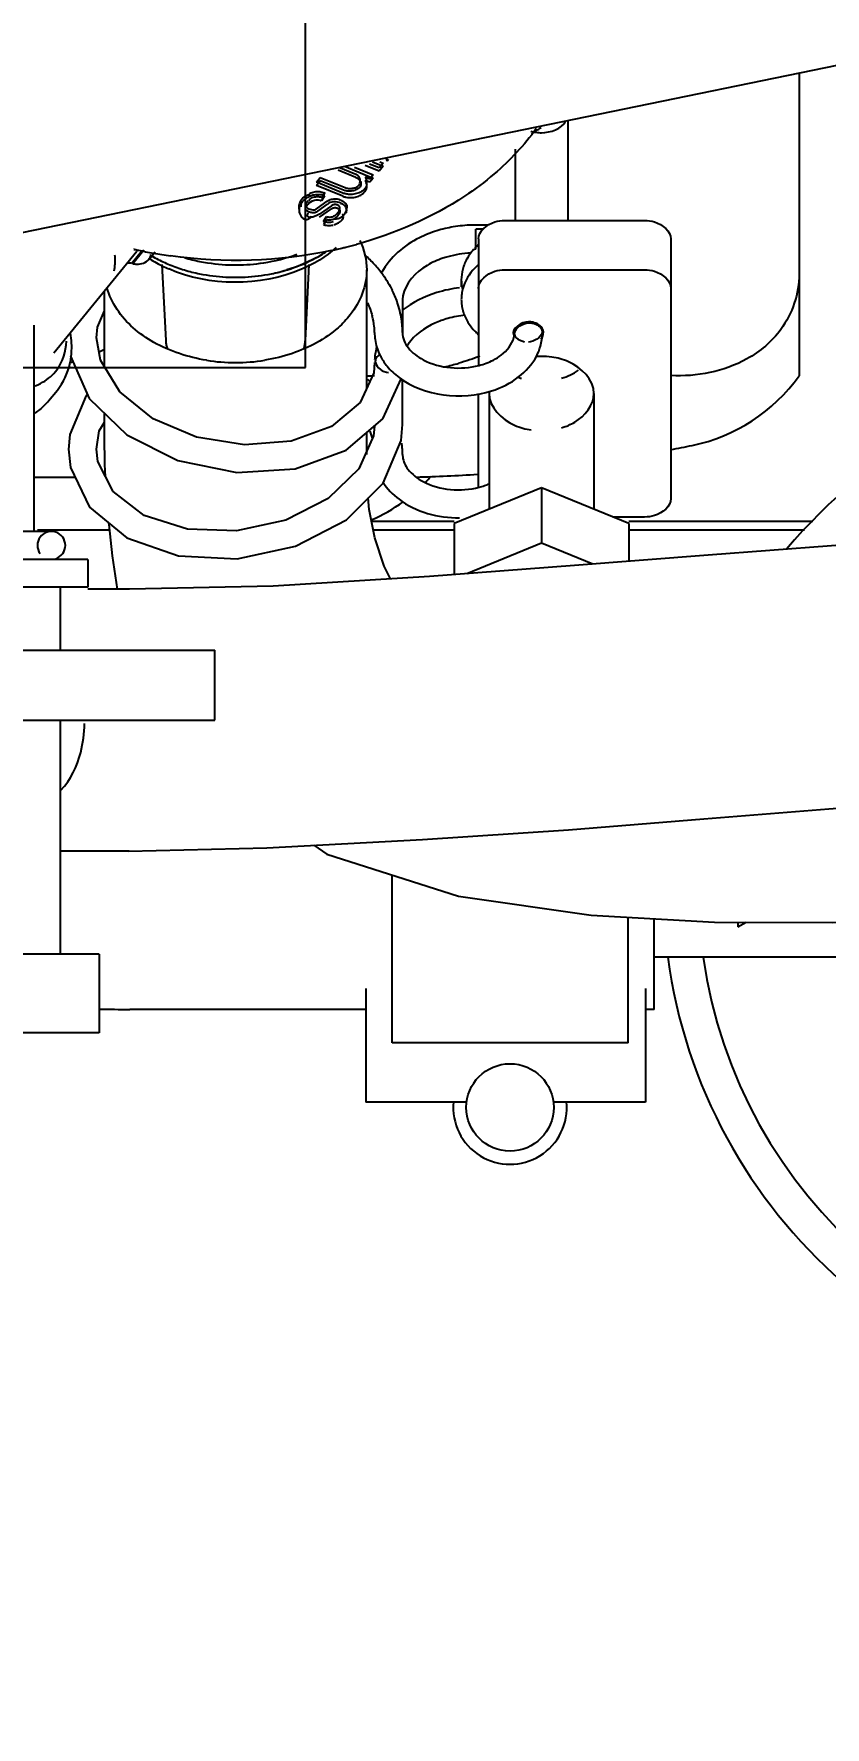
# Model space of a CAD drawing. Header units: millimetres. Extents: x 17886 to 18265, y -8727 to -7321.
# Drawn here: x 18007.605 to 18008.058, y -7651.038 to -7650.069 of the extents above; entities that cross this region are included whole.
import ezdxf

# ---------------------------------------------------------------- set-up
doc = ezdxf.new("R2010")
doc.units = ezdxf.units.MM
doc.linetypes.add('CENTER', pattern=[2, 1.25, -0.25, 0.25, -0.25])
for name, color, linetype in [('2588541_VG01DXF_CONTINUOUS_LINE', 7, 'Continuous'), ('2620490_VG01DXF_CONTINUOUS_LINE', 7, 'Continuous'), ('2685282_CP02DXF_CONTINUOUS_LINE', 7, 'Continuous'), ('2761804_DXF_CONTINUOUS_LINE', 7, 'Continuous'), ('3570567_DXF_CONTINUOUS_LINE', 7, 'Continuous'), ('3570570_DXF_CONTINUOUS_LINE', 7, 'Continuous'), ('3884027_DKREDXF_CONTINUOUS_LINE', 7, 'Continuous'), ('DEFAULT_1', 7, 'CENTER')]:
    doc.layers.add(name, color=color, linetype=linetype)
doc.styles.add('KOTE ZA MONNTAZU', font='simplex.shx', dxfattribs={"width": 0.7, "oblique": 8, "height": 1.4})
doc.dimstyles.new('KOTE ZA MONTAZU u cm', dxfattribs={"dimscale": 0, "dimtxt": 1.4, "dimasz": 1.25, "dimexe": 0.2, "dimexo": 0.1, "dimgap": 0.3, "dimtad": 1, "dimlfac": 10, "dimzin": 12, "dimdsep": 46, "dimtxsty": 'KOTE ZA MONNTAZU', "dimcen": 1.25, "dimclrt": 1, "dimadec": 0, "dimazin": 0, "dimtfac": 1, "dimtmove": 0, "dimatfit": 3, "dimfxl": 1, "dimtolj": 2, "dimtzin": 0, "dimarcsym": 0})

# ---------------------------------------------------------------- blocks, each defined once
blk = doc.blocks.new('*D216')
at = {"color": 0, "lineweight": -2, "transparency": 16777216}
for p, q in [((17999.31168, -7651.15268), (17999.31168, -7652.23356)), ((18013.31168, -7651.15268), (18013.31168, -7652.23356)), ((17999.91168, -7652.03356), (18012.71168, -7652.03356))]:
    blk.add_line(p, q, dxfattribs=at)
at = {"color": 0, "transparency": 16777216}
for points in [[(17999.91168, -7651.93356), (17999.91168, -7652.13356), (17999.31168, -7652.03356)], [(18012.71168, -7651.93356), (18012.71168, -7652.13356), (18013.31168, -7652.03356)]]:
    blk.add_solid(points, dxfattribs=at)
at = {"layer": 'Defpoints', "color": 0, "transparency": 16777216}
for p in [(17999.31168, -7651.05268), (18013.31168, -7651.05268), (18013.31168, -7652.03356)]:
    blk.add_point(p, dxfattribs=at)
at = {"color": 1, "transparency": 16777216, "insert": (18006.31168, -7651.55356), "char_height": 1.4, "width": 6.9231878, "attachment_point": 5, "style": 'KOTE ZA MONNTAZU'}
blk.add_mtext('\\A2;{\\H0.4x;140cm}', dxfattribs=at)

msp = doc.modelspace()

# ---------------------------------------------------------------- linework, layer by layer
at = {"layer": '2588541_VG01DXF_CONTINUOUS_LINE', "color": 7, "linetype": 'Continuous'}
for p, q in [((18007.96017, -7650.62698), (18007.96017, -7650.5751)), ((18007.79517, -7650.62698), (18007.66017, -7650.62698)), ((18007.96017, -7650.62698), (18007.95517, -7650.62698))]:
    msp.add_line(p, q, dxfattribs=at)
msp.add_arc((18007.66016, -7648.96235), 1.66462, 269.39649, 270.00015, dxfattribs=at)
at = {"layer": '2620490_VG01DXF_CONTINUOUS_LINE', "color": 7, "linetype": 'Continuous'}
for p, q in [((18007.81017, -7650.64619), (18007.81017, -7650.55004)), ((18007.94517, -7650.64619), (18007.94517, -7650.57426)), ((18007.79517, -7650.61498), (18007.79517, -7650.67998)), ((18007.95517, -7650.61498), (18007.95517, -7650.67998)), ((18007.94517, -7650.64619), (18007.81017, -7650.64619)), ((18007.85286, -7650.67998), (18007.79517, -7650.67998)), ((18007.95517, -7650.67998), (18007.90248, -7650.67998))]:
    msp.add_line(p, q, dxfattribs=at)
msp.add_circle((18007.87767, -7650.68308), 0.025, dxfattribs=at)
msp.add_arc((18007.87767, -7650.68308), 0.0325, 174.48144, 5.51856, dxfattribs=at)
at = {"layer": '2685282_CP02DXF_CONTINUOUS_LINE', "color": 7, "linetype": 'Continuous'}
for start, end in [(316.04405, 319.11847), (293.33571, 306.01644)]:
    msp.add_arc((18007.76068, -7650.25968), 0.095, start, end, dxfattribs=at)
at = {"layer": '2761804_DXF_CONTINUOUS_LINE', "color": 7, "linetype": 'Continuous'}
for p, q in [((18008.00806, -7650.57707), (18008.00806, -7650.57976)), ((18008.00806, -7650.57976), (18008.01266, -7650.57709)), ((18007.96017, -7650.59698), (18008.08173, -7650.59698))]:
    msp.add_line(p, q, dxfattribs=at)
for radius, start, end in [(0.3, 97.55518, 139.87594), (0.3, 187.67027, 352.32973), (0.28, 188.22417, 352.04931)]:
    msp.add_arc((18008.26517, -7650.55698), radius, start, end, dxfattribs=at)
at = {"layer": '3570567_DXF_CONTINUOUS_LINE', "color": 7, "linetype": 'Continuous'}
for p, q in [((18007.79841, -7650.34768), (18007.84568, -7650.34768)), ((18007.94568, -7650.34768), (18008.05089, -7650.34768))]:
    msp.add_line(p, q, dxfattribs=at)
at = {"layer": '3570570_DXF_CONTINUOUS_LINE', "color": 7, "linetype": 'Continuous'}
for p, q in [((18007.64851, -7650.35268), (18007.60733, -7650.35268)), ((18007.84568, -7650.35268), (18007.79943, -7650.35268)), ((18008.04617, -7650.35268), (18007.94568, -7650.35268))]:
    msp.add_line(p, q, dxfattribs=at)
at = {"layer": '3884027_DKREDXF_CONTINUOUS_LINE', "color": 6, "linetype": 'Continuous'}
for p, q in [((18007.49098, -7650.20463), (18008.31836, -7650.03447)), ((18008.04304, -7650.0911), (18008.04304, -7650.26446)), ((18007.91068, -7650.11831), (18007.91068, -7650.17555)), ((18007.88068, -7650.13475), (18007.88068, -7650.17555)), ((18007.86497, -7650.17816), (18007.85818, -7650.17816)), ((18007.87465, -7650.17555), (18007.95465, -7650.17555)), ((18007.85965, -7650.18616), (18007.85965, -7650.25807)), ((18007.96965, -7650.18616), (18007.96965, -7650.33465)), ((18007.61684, -7650.25123), (18007.6643, -7650.19311)), ((18007.66289, -7650.19196), (18007.66247, -7650.19208)), ((18007.66247, -7650.19208), (18007.66346, -7650.19221)), ((18007.67114, -7650.19784), (18007.67464, -7650.19356)), ((18007.85685, -7650.19223), (18007.85818, -7650.19182)), ((18007.6786, -7650.20082), (18007.68074, -7650.24418)), ((18007.76063, -7650.24418), (18007.76277, -7650.2007)), ((18007.79568, -7650.27157), (18007.79568, -7650.20384)), ((18007.84981, -7650.2095), (18007.84981, -7650.21352)), ((18007.87465, -7650.20384), (18007.95465, -7650.20384)), ((18007.64568, -7650.25921), (18007.64568, -7650.21591)), ((18007.6417, -7650.23665), (18007.64568, -7650.22723)), ((18007.81618, -7650.22152), (18007.81618, -7650.2397)), ((18007.60533, -7650.23547), (18007.60533, -7650.35347)), ((18007.64118, -7650.24275), (18007.6417, -7650.23665)), ((18007.64341, -7650.25548), (18007.64118, -7650.24271)), ((18007.62623, -7650.2532), (18007.63702, -7650.2774)), ((18007.65447, -7650.27361), (18007.64341, -7650.25548)), ((18007.80018, -7650.25684), (18007.79971, -7650.26265)), ((18007.79971, -7650.26265), (18007.79203, -7650.27967)), ((18007.80499, -7650.28906), (18007.81535, -7650.26612)), ((18007.81618, -7650.29223), (18007.81618, -7650.26642)), ((18007.61378, -7650.2787), (18007.61878, -7650.27258)), ((18007.6353, -7650.27564), (18007.62587, -7650.29802)), ((18007.63596, -7650.27503), (18007.6353, -7650.27564)), ((18007.63702, -7650.2774), (18007.65841, -7650.29821)), ((18007.67363, -7650.28899), (18007.65447, -7650.27361)), ((18007.85965, -7650.32777), (18007.85965, -7650.27455)), ((18007.86568, -7650.27455), (18007.86568, -7650.34072)), ((18007.92568, -7650.27455), (18007.92568, -7650.34072)), ((18007.64568, -7650.30694), (18007.64568, -7650.28583)), ((18007.79203, -7650.27967), (18007.7756, -7650.29338)), ((18007.64118, -7650.3064), (18007.64276, -7650.29597)), ((18007.64276, -7650.29597), (18007.64568, -7650.29097)), ((18007.6984, -7650.29953), (18007.67363, -7650.28899)), ((18007.78397, -7650.30703), (18007.80499, -7650.28906)), ((18007.79568, -7650.30694), (18007.79568, -7650.29702)), ((18007.80009, -7650.29325), (18007.7996, -7650.29877)), ((18007.81538, -7650.30139), (18007.81618, -7650.29225)), ((18007.62518, -7650.3064), (18007.62627, -7650.31685)), ((18007.62587, -7650.29802), (18007.62519, -7650.30653)), ((18007.64193, -7650.31357), (18007.64118, -7650.30633)), ((18007.72576, -7650.30397), (18007.6984, -7650.29953)), ((18007.7996, -7650.29877), (18007.79121, -7650.31776)), ((18007.80513, -7650.32578), (18007.81538, -7650.30139)), ((18007.6506, -7650.33071), (18007.64193, -7650.31357)), ((18007.64569, -7650.30717), (18007.64581, -7650.31513)), ((18007.64581, -7650.31513), (18007.64618, -7650.32197)), ((18007.79571, -7650.30944), (18007.79568, -7650.30697)), ((18007.62906, -7650.32268), (18007.60533, -7650.32268)), ((18007.79121, -7650.31776), (18007.77372, -7650.33465)), ((18007.66844, -7650.3443), (18007.6506, -7650.33071)), ((18007.77372, -7650.33465), (18007.74939, -7650.34698)), ((18007.89568, -7650.32848), (18007.84568, -7650.34889)), ((18007.89568, -7650.32848), (18007.89568, -7650.3603)), ((18007.94568, -7650.34889), (18007.89568, -7650.32848)), ((18007.69313, -7650.35215), (18007.66844, -7650.3443)), ((18007.95465, -7650.34526), (18007.9368, -7650.34526)), ((18007.61474, -7650.35347), (18007.54835, -7650.35347)), ((18007.84568, -7650.34889), (18007.84568, -7650.37827)), ((18007.94568, -7650.34889), (18007.94568, -7650.37064)), ((18007.65857, -7650.35718), (18007.688, -7650.36749)), ((18007.89568, -7650.3603), (18007.85303, -7650.37771)), ((18007.92494, -7650.37224), (18007.89568, -7650.3603)), ((18007.63621, -7650.36947), (18007.63621, -7650.38547)), ((18007.65011, -7650.36738), (18007.65302, -7650.38647)), ((18007.688, -7650.36749), (18007.72163, -7650.36912)), ((18007.80906, -7650.38029), (18007.80566, -7650.37333)), ((18007.91462, -7650.37304), (18007.83161, -7650.37933)), ((18007.99109, -7650.36712), (18007.91462, -7650.37304)), ((18007.63621, -7650.38547), (18007.54446, -7650.38547)), ((18007.62033, -7650.38547), (18007.62033, -7650.42147)), ((18007.65981, -7650.38647), (18007.63621, -7650.38647)), ((18007.49364, -7650.42147), (18007.70878, -7650.42147)), ((18007.70878, -7650.46147), (18007.70878, -7650.42147)), ((18007.49364, -7650.46147), (18007.70878, -7650.46147)), ((18007.62033, -7650.46147), (18007.62033, -7650.59547)), ((18007.65981, -7650.53647), (18007.62033, -7650.53647)), ((18007.64266, -7650.59547), (18007.53801, -7650.59547)), ((18007.64266, -7650.59547), (18007.64266, -7650.64047)), ((18007.64266, -7650.64047), (18007.53801, -7650.64047))]:
    msp.add_line(p, q, dxfattribs=at)
at = {"layer": '3884027_DKREDXF_CONTINUOUS_LINE', "color": 7, "linetype": 'Continuous'}
for p, q in [((18007.80322, -7650.14201), (18007.80502, -7650.14275)), ((18007.80661, -7650.13972), (18007.80731, -7650.14172)), ((18007.80817, -7650.14066), (18007.80731, -7650.14172)), ((18007.76689, -7650.1537), (18007.76917, -7650.15092)), ((18007.76917, -7650.15092), (18007.78335, -7650.15671)), ((18007.7895, -7650.15094), (18007.77929, -7650.14677)), ((18007.7895, -7650.14918), (18007.77982, -7650.14523)), ((18007.78303, -7650.14457), (18007.79944, -7650.15127)), ((18007.7888, -7650.14515), (18007.79944, -7650.1495)), ((18007.79743, -7650.15196), (18007.79473, -7650.15086)), ((18007.80277, -7650.14728), (18007.79479, -7650.14402)), ((18007.80277, -7650.14551), (18007.79734, -7650.1433)), ((18007.79944, -7650.1495), (18007.79743, -7650.15196)), ((18007.79944, -7650.15127), (18007.79743, -7650.15373)), ((18007.79904, -7650.14207), (18007.80502, -7650.14452)), ((18007.80502, -7650.14275), (18007.80277, -7650.14551)), ((18007.80502, -7650.14452), (18007.80277, -7650.14728)), ((18007.76689, -7650.15547), (18007.76917, -7650.15269)), ((18007.78206, -7650.15989), (18007.76689, -7650.1537)), ((18007.78206, -7650.16166), (18007.76689, -7650.15547)), ((18007.76917, -7650.15269), (18007.78335, -7650.15848)), ((18007.77171, -7650.15959), (18007.77005, -7650.16243)), ((18007.77005, -7650.1642), (18007.77171, -7650.16136)), ((18007.79743, -7650.15373), (18007.79473, -7650.15263)), ((18007.75735, -7650.16784), (18007.75716, -7650.16856)), ((18007.76681, -7650.1691), (18007.7718, -7650.16542)), ((18007.7718, -7650.16718), (18007.76681, -7650.17087)), ((18007.77547, -7650.1671), (18007.76865, -7650.17197)), ((18007.76865, -7650.17374), (18007.77547, -7650.16887)), ((18007.7718, -7650.16542), (18007.77313, -7650.16454)), ((18007.77313, -7650.16631), (18007.7718, -7650.16718)), ((18007.77091, -7650.17621), (18007.77266, -7650.17338)), ((18007.77266, -7650.17514), (18007.77091, -7650.17798)), ((18007.85818, -7650.19182), (18007.85818, -7650.1805)), ((18007.86205, -7650.1805), (18007.85818, -7650.1805)), ((18007.6611, -7650.20014), (18007.66686, -7650.19309)), ((18007.66825, -7650.19264), (18007.662, -7650.2003)), ((18007.68072, -7650.24319), (18007.68074, -7650.24418)), ((18007.76063, -7650.24418), (18007.76065, -7650.24319)), ((18007.63621, -7650.36947), (18007.54446, -7650.36947))]:
    msp.add_line(p, q, dxfattribs=at)
for points in [[(18007.75726, -7650.16971), (18007.75711, -7650.16898), (18007.75704, -7650.16825), (18007.75705, -7650.16752), (18007.75716, -7650.16679), (18007.75735, -7650.16607)], [(18007.75716, -7650.16856), (18007.75705, -7650.16929), (18007.75704, -7650.17002), (18007.75711, -7650.17075), (18007.75726, -7650.17147)], [(18007.76215, -7650.16438), (18007.76158, -7650.16512), (18007.76109, -7650.16589), (18007.76069, -7650.16669)], [(18007.76069, -7650.16846), (18007.76109, -7650.16766), (18007.76158, -7650.16689), (18007.76215, -7650.16614)], [(18007.77972, -7650.16713), (18007.77943, -7650.16693), (18007.77912, -7650.16676), (18007.77878, -7650.16664), (18007.77842, -7650.16654), (18007.77805, -7650.16648), (18007.77766, -7650.16646), (18007.77726, -7650.16647), (18007.77686, -7650.16652), (18007.77647, -7650.16662), (18007.77611, -7650.16675), (18007.77577, -7650.16691), (18007.77547, -7650.1671)], [(18007.77547, -7650.16887), (18007.77578, -7650.16867), (18007.77614, -7650.1685), (18007.77654, -7650.16837), (18007.77697, -7650.16827), (18007.77741, -7650.16823), (18007.77786, -7650.16823), (18007.77828, -7650.16828), (18007.77868, -7650.16837), (18007.77906, -7650.16851), (18007.7794, -7650.16868), (18007.77972, -7650.16889)], [(18007.77824, -7650.17209), (18007.7788, -7650.1716), (18007.77926, -7650.17109), (18007.77964, -7650.17055), (18007.77994, -7650.16999), (18007.78015, -7650.16941)], [(18007.7803, -7650.16819), (18007.78027, -7650.16796), (18007.7802, -7650.16773), (18007.78008, -7650.16751), (18007.77992, -7650.16731), (18007.77972, -7650.16713)], [(18007.77972, -7650.16889), (18007.77992, -7650.16907), (18007.78008, -7650.16928), (18007.7802, -7650.1695), (18007.78027, -7650.16973), (18007.7803, -7650.16996)], [(18007.78015, -7650.16941), (18007.78027, -7650.16881), (18007.7803, -7650.16819)], [(18007.7803, -7650.16996), (18007.78027, -7650.17058), (18007.78015, -7650.17118)], [(18007.77657, -7650.1764), (18007.77576, -7650.17655), (18007.77494, -7650.17665), (18007.77412, -7650.17668), (18007.77329, -7650.17666), (18007.77245, -7650.17656), (18007.77166, -7650.17642), (18007.77091, -7650.17621)], [(18007.77091, -7650.17798), (18007.77166, -7650.17818), (18007.77245, -7650.17833), (18007.77329, -7650.17842), (18007.77412, -7650.17845)], [(18007.77266, -7650.17338), (18007.77317, -7650.1735), (18007.77371, -7650.17357), (18007.77428, -7650.1736)], [(18007.77704, -7650.17475), (18007.77654, -7650.17497), (18007.77602, -7650.17514), (18007.77547, -7650.17527), (18007.77491, -7650.17534), (18007.77433, -7650.17537), (18007.77374, -7650.17534), (18007.77318, -7650.17527), (18007.77266, -7650.17514)], [(18007.77412, -7650.17845), (18007.77494, -7650.17841), (18007.77576, -7650.17832), (18007.77657, -7650.17816)], [(18007.77428, -7650.1736), (18007.77485, -7650.17358), (18007.77541, -7650.17351), (18007.77596, -7650.17339), (18007.77648, -7650.17322), (18007.77699, -7650.173), (18007.77747, -7650.17273), (18007.77789, -7650.17243), (18007.77824, -7650.17209)], [(18007.77824, -7650.17386), (18007.7779, -7650.17418), (18007.7775, -7650.17448), (18007.77704, -7650.17475)], [(18007.77926, -7650.17286), (18007.7788, -7650.17337), (18007.77824, -7650.17386)], [(18007.78015, -7650.17118), (18007.77994, -7650.17176), (18007.77964, -7650.17232), (18007.77926, -7650.17286)]]:
    msp.add_lwpolyline(points, dxfattribs=at)
at = {"layer": '3884027_DKREDXF_CONTINUOUS_LINE', "color": 6, "linetype": 'Continuous'}
for points in [[(18007.7756, -7650.29338), (18007.75253, -7650.30184), (18007.72576, -7650.30397)], [(18007.65841, -7650.29821), (18007.68775, -7650.31295), (18007.72134, -7650.31975), (18007.75487, -7650.31769), (18007.78397, -7650.30703)], [(18007.62627, -7650.31685), (18007.63715, -7650.33955), (18007.65857, -7650.35718)], [(18007.72163, -7650.36912), (18007.75502, -7650.36196), (18007.7841, -7650.3469), (18007.80513, -7650.32578)], [(18007.80566, -7650.37333), (18007.80033, -7650.35711), (18007.79705, -7650.34096), (18007.79662, -7650.33433)], [(18007.64809, -7650.34855), (18007.64817, -7650.3496), (18007.65011, -7650.36738)], [(18007.74939, -7650.34698), (18007.72129, -7650.35309), (18007.69313, -7650.35215)], [(18008.49961, -7650.43158), (18008.49288, -7650.41083), (18008.47483, -7650.38632), (18008.45429, -7650.37174), (18008.43539, -7650.36372), (18008.41689, -7650.35864), (18008.39698, -7650.35497), (18008.37424, -7650.35221), (18008.34762, -7650.35025), (18008.31609, -7650.3492), (18008.27856, -7650.34925), (18008.23449, -7650.35054), (18008.18354, -7650.35313), (18008.12582, -7650.35692), (18008.0615, -7650.36168), (18007.99109, -7650.36712)], [(18007.83161, -7650.37933), (18007.74213, -7650.38483), (18007.6601, -7650.38647)], [(18007.76544, -7650.53307), (18007.77292, -7650.53813), (18007.84826, -7650.56223), (18007.92416, -7650.57309), (18007.99464, -7650.57703), (18008.06215, -7650.57725), (18008.12848, -7650.57492), (18008.19391, -7650.57052), (18008.25663, -7650.56441), (18008.31433, -7650.55698), (18008.36305, -7650.54883), (18008.40057, -7650.54052), (18008.42876, -7650.53197), (18008.45144, -7650.52203), (18008.47242, -7650.50754), (18008.49083, -7650.48455), (18008.50037, -7650.4545), (18008.49968, -7650.43201)], [(18007.6594, -7650.53647), (18007.73866, -7650.53446), (18007.8277, -7650.52985), (18007.91104, -7650.52415), (18007.98853, -7650.51799), (18008.06, -7650.51218), (18008.12509, -7650.5072), (18008.18329, -7650.50333), (18008.23402, -7650.50071), (18008.27686, -7650.49932), (18008.31181, -7650.49915), (18008.33951, -7650.50003), (18008.36086, -7650.50162), (18008.37614, -7650.50354), (18008.38522, -7650.50527), (18008.38646, -7650.50558)]]:
    msp.add_lwpolyline(points, dxfattribs=at)
for centre, radius, start, end in [((18007.76094, -7649.93196), 0.23305, 303.63551, 305.2465), ((18007.85743, -7650.25194), 0.07371, 99.53958, 107.03285), ((18007.8582, -7650.25615), 0.07799, 91.72651, 99.58518), ((18007.85819, -7650.25543), 0.07727, 90.00168, 91.73055), ((18007.72432, -7649.95102), 0.24707, 283.93096, 285.38407), ((18007.88343, -7650.21596), 0.03564, 132.11745, 136.84449), ((18007.62065, -7650.19841), 0.03116, 0.03517, 5.34766), ((18007.62212, -7650.19839), 0.02969, 356.12389, 0.00949), ((18007.65856, -7650.21462), 0.01469, 80.07488, 89.34543), ((18007.71798, -7649.94666), 0.25153, 257.41292, 257.87942), ((18007.71851, -7649.9442), 0.25404, 257.88018, 258.82243), ((18007.71913, -7649.94108), 0.25723, 258.82247, 259.82532), ((18007.7119, -7650.13467), 0.07464, 237.11384, 240.82895), ((18007.71989, -7649.93677), 0.2616, 259.82814, 262.01002), ((18007.7145, -7650.12995), 0.08003, 240.84985, 246.46252), ((18007.72311, -7649.94598), 0.25225, 282.0178, 282.60035), ((18007.7234, -7649.9473), 0.25091, 282.60015, 283.37768), ((18007.72373, -7649.94869), 0.24947, 283.37787, 283.93248), ((18007.74409, -7650.25196), 0.0759, 42.53908, 48.20504), ((18007.85643, -7650.24818), 0.05382, 105.48446, 108.63883), ((18007.87845, -7650.21182), 0.02915, 143.53325, 150.88319), ((18007.88071, -7650.21348), 0.03195, 138.32868, 143.56516), ((18007.62343, -7650.1985), 0.02838, 348.15019, 356.15494), ((18007.66434, -7650.18667), 0.01383, 260.25906, 269.20949), ((18007.74885, -7650.2476), 0.06944, 35.94882, 42.54839), ((18007.87312, -7650.20952), 0.02331, 164.94, 179.94421), ((18007.87303, -7650.20948), 0.02322, 180.03766, 192.90268), ((18007.88346, -7650.2273), 0.03567, 132.20625, 136.59094), ((18007.75855, -7650.24136), 0.05788, 23.07282, 26.59654), ((18007.75974, -7650.24086), 0.05659, 19.19411, 23.07403), ((18007.8333, -7650.22153), 0.01711, 170.57404, 179.96276), ((18007.76186, -7650.24015), 0.05436, 8.54437, 19.22822), ((18007.87481, -7650.22033), 0.02506, 195.7595, 203.63776), ((18007.76304, -7650.2399), 0.03716, 5.78246, 15.36373), ((18007.76472, -7650.23971), 0.03546, 0.01325, 5.7446), ((18007.76404, -7650.23977), 0.05215, 4.17187, 8.48665), ((18007.76497, -7650.2397), 0.05121, 0.00549, 4.1705), ((18007.88346, -7650.21432), 0.03567, 223.40906, 227.79375), ((18007.82809, -7650.23969), 0.0279, 180.02059, 188.17088), ((18007.83466, -7650.25715), 0.0345, 164.77499, 167.06232), ((18007.83853, -7650.2589), 0.02276, 146.69724, 150.37744), ((18007.86762, -7650.23963), 0.01257, 346.68776, 353.68513), ((18007.86818, -7650.2397), 0.012, 353.69685, 359.98114), ((18007.86585, -7650.23912), 0.03041, 332.1199, 344.11431), ((18007.86728, -7650.23955), 0.02891, 344.1519, 351.90305), ((18007.86829, -7650.23969), 0.02789, 351.90531, 359.97915), ((18007.58271, -7650.10995), 0.15308, 286.41816, 287.05221), ((18007.59699, -7650.14808), 0.11233, 293.96166, 295.69998), ((18007.83318, -7650.2569), 0.03299, 173.03467, 177.09836), ((18007.83395, -7650.257), 0.03377, 167.04972, 173.02599), ((18007.8313, -7650.23874), 0.03127, 206.02223, 208.46307), ((18007.80284, -7650.09639), 0.16717, 282.89633, 285.83278), ((18007.89569, -7650.29527), 0.04193, 90.00906, 94.33077), ((18007.89567, -7650.29543), 0.04209, 81.9911, 89.98305), ((18007.5981, -7650.24581), 0.02544, 310.98481, 323.45825), ((18007.79266, -7650.03089), 0.23357, 270.74315, 271.84628), ((18007.74383, -7650.32196), 0.07629, 44.90772, 46.57386), ((18007.89451, -7650.23061), 0.03672, 250.71912, 253.71081), ((18007.96168, -7650.20631), 0.1, 281.61005, 324.44181), ((18007.8806, -7650.27455), 0.01491, 175.10714, 179.99417), ((18007.58743, -7650.2573), 0.03394, 314.71786, 321.10683), ((18007.76105, -7650.31011), 0.03921, 13.86833, 20.82906), ((18007.7642, -7650.30946), 0.05199, 4.16811, 7.15853), ((18007.76497, -7650.3094), 0.05121, 0.00549, 4.1705), ((18007.80068, -7649.42268), 0.9, 280.82473, 281.61005), ((18007.82822, -7650.3094), 0.01203, 180.02237, 186.95051), ((18007.80068, -7649.42268), 0.9, 271.49582, 273.72682), ((18007.61533, -7650.36147), 0.008, 288, 216)]:
    msp.add_arc(centre, radius, start, end, dxfattribs=at)
at = {"layer": '3884027_DKREDXF_CONTINUOUS_LINE', "color": 7, "linetype": 'Continuous'}
for centre, radius, start, end in [((18007.76778, -7650.17527), 0.01446, 81.79382, 89.61859), ((18007.79072, -7650.15575), 0.00508, 21.0105, 37.93867), ((18007.79082, -7650.15402), 0.00501, 350.009, 5.7433), ((18007.71248, -7650.12817), 0.07846, 238.80738, 244.91125), ((18007.71145, -7650.12998), 0.07638, 238.79886, 241.90491), ((18007.71345, -7650.12623), 0.08064, 241.90307, 244.8988), ((18007.7152, -7650.12251), 0.08475, 244.86957, 247.76943), ((18007.71522, -7650.12247), 0.08479, 244.89886, 247.79588), ((18007.71932, -7650.10353), 0.09736, 253.36288, 258.65091), ((18007.71932, -7650.10354), 0.09735, 253.35838, 258.64908), ((18007.72014, -7650.09961), 0.10136, 258.6281, 261.20365), ((18007.72014, -7650.09961), 0.10137, 258.63076, 261.20279), ((18007.72066, -7650.09595), 0.10506, 261.23353, 270.35852), ((18007.72065, -7650.09596), 0.10505, 261.2312, 270.34656), ((18007.72072, -7650.09607), 0.10494, 270.30856, 278.77143), ((18007.72073, -7650.09609), 0.10492, 270.32045, 278.80032), ((18007.73216, -7650.13368), 0.07206, 301.18445, 304.48682), ((18007.73217, -7650.13369), 0.07204, 301.20775, 304.4826), ((18007.7167, -7650.11883), 0.08872, 247.76949, 250.58242), ((18007.71672, -7650.1188), 0.08876, 247.79413, 250.60423), ((18007.71794, -7650.11533), 0.09243, 250.58071, 253.31802), ((18007.71795, -7650.1153), 0.09247, 250.60428, 253.33896), ((18007.71931, -7650.11063), 0.09733, 253.33846, 258.62795), ((18007.71932, -7650.11061), 0.09735, 253.3585, 258.64445), ((18007.7205, -7650.10455), 0.10352, 258.64593, 267.06887), ((18007.72051, -7650.10453), 0.10354, 258.66218, 267.14194), ((18007.72068, -7650.10226), 0.10582, 267.03694, 268.89681), ((18007.72068, -7650.10222), 0.10587, 267.11068, 268.5134), ((18007.72069, -7650.10201), 0.10608, 268.51309, 269.39381), ((18007.72068, -7650.10201), 0.10607, 268.89717, 271.404), ((18007.72069, -7650.10203), 0.10605, 269.3936, 271.02036), ((18007.72069, -7650.10222), 0.10586, 271.02062, 272.95503), ((18007.72069, -7650.10229), 0.10579, 271.9213, 272.88976), ((18007.72086, -7650.10452), 0.10356, 272.85754, 281.32734), ((18007.72087, -7650.10455), 0.10352, 272.9242, 281.33415), ((18007.72205, -7650.11061), 0.09735, 281.35124, 286.64084), ((18007.72065, -7650.1519), 0.10497, 260.89491, 270.01878), ((18007.72072, -7650.1519), 0.10497, 269.98118, 279.11515)]:
    msp.add_arc(centre, radius, start, end, dxfattribs=at)
at = {"layer": '3884027_DKREDXF_CONTINUOUS_LINE', "color": 6, "linetype": 'Continuous'}
for points in [[(18007.89568, -7650.12535), (18007.90086, -7650.12535), (18007.90718, -7650.12312), (18007.90967, -7650.11858)], [(18007.89269, -7650.1229), (18007.88582, -7650.13253), (18007.8776, -7650.14128), (18007.86861, -7650.14896)], [(18007.66415, -7650.2005), (18007.66662, -7650.20053), (18007.66951, -7650.19976), (18007.67109, -7650.19786)], [(18007.77563, -7650.19271), (18007.74558, -7650.1991), (18007.71395, -7650.2001), (18007.68352, -7650.19583)], [(18007.77826, -7650.19108), (18007.77231, -7650.19638), (18007.76531, -7650.20058), (18007.75797, -7650.20369)], [(18007.85514, -7650.19424), (18007.85073, -7650.19445), (18007.84632, -7650.19513), (18007.84206, -7650.19631)], [(18007.75797, -7650.20369), (18007.73482, -7650.21349), (18007.70559, -7650.21338), (18007.68254, -7650.20332)], [(18007.80507, -7650.20684), (18007.80704, -7650.20956), (18007.80881, -7650.21244), (18007.81031, -7650.21545)], [(18007.85754, -7650.20279), (18007.85444, -7650.20607), (18007.85191, -7650.21013), (18007.85069, -7650.21448)], [(18007.83584, -7650.21682), (18007.82875, -7650.219), (18007.82185, -7650.22238), (18007.81602, -7650.22697)], [(18007.84876, -7650.21409), (18007.84439, -7650.21462), (18007.84005, -7650.21553), (18007.83584, -7650.21682)], [(18007.79606, -7650.22273), (18007.79723, -7650.22507), (18007.79818, -7650.22754), (18007.79887, -7650.23006)], [(18007.85194, -7650.22983), (18007.84861, -7650.23017), (18007.84529, -7650.23077), (18007.84206, -7650.23167)], [(18007.85185, -7650.23038), (18007.85321, -7650.23349), (18007.85521, -7650.23636), (18007.85754, -7650.23883)], [(18007.61854, -7650.26096), (18007.62195, -7650.25636), (18007.62371, -7650.25039), (18007.62395, -7650.24467)], [(18007.62685, -7650.25152), (18007.62713, -7650.24768), (18007.62691, -7650.24379), (18007.62631, -7650.23999)], [(18007.80047, -7650.24366), (18007.8009, -7650.2467), (18007.80185, -7650.2497), (18007.8032, -7650.25246)], [(18007.81618, -7650.2397), (18007.81618, -7650.24283), (18007.81756, -7650.24603), (18007.81951, -7650.24849)], [(18007.81951, -7650.24849), (18007.82176, -7650.25133), (18007.82479, -7650.2536), (18007.828, -7650.25529)], [(18007.61878, -7650.27257), (18007.62228, -7650.26828), (18007.62475, -7650.26298), (18007.62596, -7650.25757)], [(18007.828, -7650.25529), (18007.83746, -7650.26029), (18007.84958, -7650.2612), (18007.85993, -7650.25851)], [(18007.86039, -7650.25327), (18007.85647, -7650.25477), (18007.85248, -7650.25607), (18007.84844, -7650.25722)], [(18007.85993, -7650.25851), (18007.86276, -7650.25778), (18007.86554, -7650.25676), (18007.86813, -7650.25542)], [(18007.88261, -7650.26511), (18007.8867, -7650.26194), (18007.89031, -7650.25791), (18007.89273, -7650.25334)], [(18007.60535, -7650.27041), (18007.60877, -7650.26921), (18007.61206, -7650.2674), (18007.61479, -7650.26502)], [(18007.80743, -7650.259), (18007.8094, -7650.2614), (18007.8117, -7650.26355), (18007.81417, -7650.26542)], [(18007.81417, -7650.26542), (18007.8284, -7650.27617), (18007.85013, -7650.27852), (18007.86711, -7650.27309)], [(18007.86711, -7650.27309), (18007.87265, -7650.27132), (18007.87801, -7650.26866), (18007.88261, -7650.26511)], [(18007.90717, -7650.26586), (18007.91061, -7650.26486), (18007.91397, -7650.26334), (18007.9169, -7650.26127)], [(18007.81627, -7650.31085), (18007.81658, -7650.3134), (18007.81775, -7650.31589), (18007.8193, -7650.31793)], [(18007.80496, -7650.32531), (18007.80737, -7650.32909), (18007.81059, -7650.33242), (18007.81417, -7650.33512)], [(18007.8193, -7650.31793), (18007.82157, -7650.3209), (18007.8247, -7650.32325), (18007.828, -7650.32499)], [(18007.828, -7650.32499), (18007.83746, -7650.33), (18007.84958, -7650.3309), (18007.85993, -7650.32821)], [(18007.81417, -7650.33512), (18007.82378, -7650.34237), (18007.83666, -7650.34578), (18007.84869, -7650.34568)], [(18007.63212, -7650.47992), (18007.63351, -7650.47455), (18007.63424, -7650.46898), (18007.63438, -7650.46344)], [(18007.62079, -7650.50158), (18007.62648, -7650.49575), (18007.63009, -7650.48781), (18007.63212, -7650.47992)]]:
    msp.add_open_spline(points, degree=3, dxfattribs=at)
for points, knots in [([(18007.88949, -7650.1244), (18007.89048, -7650.12472), (18007.89253, -7650.12519), (18007.89463, -7650.12535), (18007.89568, -7650.12535)], [0, 0, 0, 0, 0.496357, 1, 1, 1, 1]), ([(18007.86861, -7650.14896), (18007.86324, -7650.15355), (18007.83948, -7650.17133), (18007.81162, -7650.18325), (18007.78986, -7650.18924)], [0, 0, 0, 0, 0.238211, 1, 1, 1, 1]), ([(18007.85965, -7650.18616), (18007.85965, -7650.18167), (18007.86648, -7650.17617), (18007.87272, -7650.17555), (18007.87465, -7650.17555)], [0, 0, 0, 0, 0.699639, 1, 1, 1, 1]), ([(18007.95465, -7650.17555), (18007.95658, -7650.17555), (18007.96283, -7650.17617), (18007.96965, -7650.18167), (18007.96965, -7650.18616)], [0, 0, 0, 0, 0.300361, 1, 1, 1, 1]), ([(18007.83584, -7650.18146), (18007.83242, -7650.18252), (18007.82008, -7650.18732), (18007.80902, -7650.19659), (18007.80442, -7650.20514)], [0, 0, 0, 0, 0.269182, 1, 1, 1, 1]), ([(18007.67109, -7650.19786), (18007.67143, -7650.19744), (18007.672, -7650.19653), (18007.67223, -7650.19547), (18007.67224, -7650.19495)], [0, 0, 0, 0, 0.508961, 1, 1, 1, 1]), ([(18007.83923, -7650.19718), (18007.83612, -7650.19823), (18007.82641, -7650.2024), (18007.81763, -7650.21139), (18007.81642, -7650.21873)], [0, 0, 0, 0, 0.305926, 1, 1, 1, 1]), ([(18007.85298, -7650.19764), (18007.85247, -7650.19857), (18007.85155, -7650.20046), (18007.85088, -7650.20246), (18007.85061, -7650.20346)], [0, 0, 0, 0, 0.505822, 1, 1, 1, 1]), ([(18007.85965, -7650.21445), (18007.85965, -7650.20995), (18007.86648, -7650.20445), (18007.87272, -7650.20384), (18007.87465, -7650.20384)], [0, 0, 0, 0, 0.699639, 1, 1, 1, 1]), ([(18007.95465, -7650.20384), (18007.95658, -7650.20384), (18007.96283, -7650.20445), (18007.96965, -7650.20995), (18007.96965, -7650.21445)], [0, 0, 0, 0, 0.300361, 1, 1, 1, 1]), ([(18008.04304, -7650.20631), (18008.04304, -7650.2174), (18008.03619, -7650.23765), (18008.00901, -7650.26033), (18007.98446, -7650.26506), (18007.96965, -7650.26436)], [0, 0, 0, 0, 0.321285, 0.570564, 1, 1, 1, 1]), ([(18007.85069, -7650.21448), (18007.8504, -7650.21551), (18007.84996, -7650.21761), (18007.84981, -7650.21975), (18007.84981, -7650.22081)], [0, 0, 0, 0, 0.50236, 1, 1, 1, 1]), ([(18007.84981, -7650.22081), (18007.84981, -7650.22187), (18007.84996, -7650.22401), (18007.8504, -7650.22611), (18007.85069, -7650.22714)], [0, 0, 0, 0, 0.49764, 1, 1, 1, 1]), ([(18007.84206, -7650.23167), (18007.83957, -7650.23236), (18007.83104, -7650.23536), (18007.82307, -7650.24097), (18007.8195, -7650.2464)], [0, 0, 0, 0, 0.284823, 1, 1, 1, 1]), ([(18007.86813, -7650.25542), (18007.86971, -7650.2546), (18007.87469, -7650.25152), (18007.8789, -7650.24654), (18007.87985, -7650.24253)], [0, 0, 0, 0, 0.301543, 1, 1, 1, 1]), ([(18007.62596, -7650.25757), (18007.62618, -7650.25658), (18007.62655, -7650.25457), (18007.62677, -7650.25254), (18007.62685, -7650.25152)], [0, 0, 0, 0, 0.497016, 1, 1, 1, 1]), ([(18007.80381, -7650.25365), (18007.80432, -7650.25459), (18007.80544, -7650.25644), (18007.80674, -7650.25816), (18007.80743, -7650.259)], [0, 0, 0, 0, 0.496545, 1, 1, 1, 1]), ([(18007.92568, -7650.27455), (18007.92568, -7650.26678), (18007.91541, -7650.25666), (18007.90481, -7650.25421), (18007.90154, -7650.25375)], [0, 0, 0, 0, 0.701207, 1, 1, 1, 1]), ([(18007.86568, -7650.27455), (18007.86568, -7650.28232), (18007.87596, -7650.29244), (18007.88656, -7650.29489), (18007.88983, -7650.29535)], [0, 0, 0, 0, 0.701207, 1, 1, 1, 1]), ([(18007.90717, -7650.29415), (18007.90979, -7650.29338), (18007.91836, -7650.29006), (18007.92568, -7650.28113), (18007.92568, -7650.27455)], [0, 0, 0, 0, 0.293696, 1, 1, 1, 1]), ([(18007.61131, -7650.28141), (18007.61049, -7650.28222), (18007.60878, -7650.28375), (18007.60692, -7650.2851), (18007.60596, -7650.28574)], [0, 0, 0, 0, 0.498647, 1, 1, 1, 1]), ([(18007.85993, -7650.32821), (18007.86098, -7650.32794), (18007.86302, -7650.32733), (18007.86501, -7650.32656), (18007.86598, -7650.32614)], [0, 0, 0, 0, 0.508056, 1, 1, 1, 1]), ([(18007.96965, -7650.33465), (18007.96965, -7650.33915), (18007.96283, -7650.34465), (18007.95658, -7650.34526), (18007.95465, -7650.34526)], [0, 0, 0, 0, 0.699639, 1, 1, 1, 1])]:
    msp.add_open_spline(points, degree=3, knots=knots, dxfattribs=at)
at = {"layer": '3884027_DKREDXF_CONTINUOUS_LINE', "color": 7, "linetype": 'Continuous'}
for points, knots in [([(18007.79056, -7650.14982), (18007.79041, -7650.14969), (18007.79007, -7650.14944), (18007.7897, -7650.14926), (18007.7895, -7650.14918)], [0, 0, 0, 0, 0.491555, 1, 1, 1, 1]), ([(18007.7895, -7650.15094), (18007.79014, -7650.15121), (18007.79129, -7650.15196), (18007.79207, -7650.1531), (18007.79227, -7650.15371)], [0, 0, 0, 0, 0.520656, 1, 1, 1, 1]), ([(18007.79197, -7650.15367), (18007.79209, -7650.15298), (18007.79195, -7650.15151), (18007.79111, -7650.15028), (18007.79056, -7650.14982)], [0, 0, 0, 0, 0.494393, 1, 1, 1, 1]), ([(18007.79473, -7650.15086), (18007.79503, -7650.15125), (18007.79552, -7650.1521), (18007.79576, -7650.15305), (18007.79581, -7650.15352)], [0, 0, 0, 0, 0.508995, 1, 1, 1, 1]), ([(18007.75875, -7650.16326), (18007.75905, -7650.16286), (18007.75974, -7650.16209), (18007.76061, -7650.1615), (18007.76108, -7650.16126)], [0, 0, 0, 0, 0.485014, 1, 1, 1, 1]), ([(18007.76108, -7650.16126), (18007.7614, -7650.16109), (18007.7621, -7650.16081), (18007.76284, -7650.16063), (18007.76323, -7650.16057)], [0, 0, 0, 0, 0.477485, 1, 1, 1, 1]), ([(18007.76306, -7650.16005), (18007.76397, -7650.15967), (18007.76586, -7650.15907), (18007.76787, -7650.15888), (18007.76886, -7650.159)], [0, 0, 0, 0, 0.49564, 1, 1, 1, 1]), ([(18007.7649, -7650.16116), (18007.76459, -7650.16125), (18007.76399, -7650.16145), (18007.76342, -7650.16173), (18007.76316, -7650.16189)], [0, 0, 0, 0, 0.511902, 1, 1, 1, 1]), ([(18007.76788, -7650.16081), (18007.76737, -7650.16081), (18007.76636, -7650.16086), (18007.76538, -7650.16104), (18007.7649, -7650.16116)], [0, 0, 0, 0, 0.509505, 1, 1, 1, 1]), ([(18007.76886, -7650.159), (18007.76929, -7650.15905), (18007.77014, -7650.15923), (18007.77093, -7650.15964), (18007.77127, -7650.15989)], [0, 0, 0, 0, 0.505387, 1, 1, 1, 1]), ([(18007.77171, -7650.16136), (18007.77141, -7650.16127), (18007.77079, -7650.16112), (18007.77017, -7650.161), (18007.76984, -7650.16096)], [0, 0, 0, 0, 0.490626, 1, 1, 1, 1]), ([(18007.78572, -7650.16064), (18007.78508, -7650.16061), (18007.78383, -7650.16047), (18007.78262, -7650.16012), (18007.78206, -7650.15989)], [0, 0, 0, 0, 0.514869, 1, 1, 1, 1]), ([(18007.78335, -7650.15671), (18007.78365, -7650.15683), (18007.78429, -7650.15703), (18007.78496, -7650.15713), (18007.7853, -7650.15717)], [0, 0, 0, 0, 0.483249, 1, 1, 1, 1]), ([(18007.78538, -7650.15886), (18007.78502, -7650.15885), (18007.78433, -7650.15879), (18007.78366, -7650.1586), (18007.78335, -7650.15848)], [0, 0, 0, 0, 0.517523, 1, 1, 1, 1]), ([(18007.7853, -7650.15717), (18007.78565, -7650.1572), (18007.78635, -7650.15723), (18007.78705, -7650.15719), (18007.7874, -7650.15714)], [0, 0, 0, 0, 0.497206, 1, 1, 1, 1]), ([(18007.7905, -7650.15751), (18007.78975, -7650.15797), (18007.78807, -7650.15864), (18007.78628, -7650.15888), (18007.78538, -7650.15886)], [0, 0, 0, 0, 0.494115, 1, 1, 1, 1]), ([(18007.7922, -7650.15933), (18007.79125, -7650.15984), (18007.7891, -7650.16053), (18007.78687, -7650.16069), (18007.78572, -7650.16064)], [0, 0, 0, 0, 0.483845, 1, 1, 1, 1]), ([(18007.7874, -7650.15714), (18007.78776, -7650.1571), (18007.78846, -7650.15697), (18007.78914, -7650.15676), (18007.78946, -7650.15662)], [0, 0, 0, 0, 0.510415, 1, 1, 1, 1]), ([(18007.78946, -7650.15662), (18007.78968, -7650.15653), (18007.7901, -7650.15633), (18007.79049, -7650.15606), (18007.79066, -7650.15592)], [0, 0, 0, 0, 0.513482, 1, 1, 1, 1]), ([(18007.79041, -7650.16187), (18007.79088, -7650.16172), (18007.79177, -7650.16136), (18007.7926, -7650.16088), (18007.79299, -7650.16061)], [0, 0, 0, 0, 0.512064, 1, 1, 1, 1]), ([(18007.79227, -7650.15371), (18007.7925, -7650.15436), (18007.79248, -7650.15605), (18007.79119, -7650.15708), (18007.7905, -7650.15751)], [0, 0, 0, 0, 0.458162, 1, 1, 1, 1]), ([(18007.79066, -7650.15592), (18007.79101, -7650.15564), (18007.7916, -7650.15495), (18007.7919, -7650.1541), (18007.79197, -7650.15367)], [0, 0, 0, 0, 0.510276, 1, 1, 1, 1]), ([(18007.7952, -7650.15647), (18007.79488, -7650.15706), (18007.794, -7650.15817), (18007.79284, -7650.15899), (18007.7922, -7650.15933)], [0, 0, 0, 0, 0.475871, 1, 1, 1, 1]), ([(18007.79299, -7650.16061), (18007.79323, -7650.16044), (18007.7937, -7650.16008), (18007.79413, -7650.15967), (18007.79432, -7650.15945)], [0, 0, 0, 0, 0.509327, 1, 1, 1, 1]), ([(18007.79432, -7650.15945), (18007.79458, -7650.15916), (18007.79505, -7650.15853), (18007.79538, -7650.15783), (18007.7955, -7650.15747)], [0, 0, 0, 0, 0.510169, 1, 1, 1, 1]), ([(18007.79575, -7650.15489), (18007.79571, -7650.15516), (18007.79556, -7650.15571), (18007.79533, -7650.15622), (18007.7952, -7650.15647)], [0, 0, 0, 0, 0.494215, 1, 1, 1, 1]), ([(18007.7955, -7650.15747), (18007.7957, -7650.1569), (18007.7959, -7650.15569), (18007.79568, -7650.15449), (18007.79546, -7650.15393)], [0, 0, 0, 0, 0.50264, 1, 1, 1, 1]), ([(18007.75735, -7650.16607), (18007.75751, -7650.16559), (18007.7579, -7650.16461), (18007.75843, -7650.1637), (18007.75875, -7650.16326)], [0, 0, 0, 0, 0.488312, 1, 1, 1, 1]), ([(18007.75862, -7650.16521), (18007.75837, -7650.16558), (18007.75799, -7650.1664), (18007.758, -7650.16732), (18007.7581, -7650.16775)], [0, 0, 0, 0, 0.498975, 1, 1, 1, 1]), ([(18007.76103, -7650.16298), (18007.76055, -7650.1633), (18007.75966, -7650.16395), (18007.75891, -7650.16477), (18007.75862, -7650.16521)], [0, 0, 0, 0, 0.523001, 1, 1, 1, 1]), ([(18007.7616, -7650.17004), (18007.76129, -7650.16983), (18007.76076, -7650.16944), (18007.76058, -7650.1687), (18007.76069, -7650.16846)], [0, 0, 0, 0, 0.581135, 1, 1, 1, 1]), ([(18007.76069, -7650.16669), (18007.7606, -7650.16689), (18007.76067, -7650.16747), (18007.76105, -7650.16784), (18007.76127, -7650.16802)], [0, 0, 0, 0, 0.436559, 1, 1, 1, 1]), ([(18007.76306, -7650.16181), (18007.76271, -7650.16199), (18007.76202, -7650.16236), (18007.76135, -7650.16277), (18007.76103, -7650.16298)], [0, 0, 0, 0, 0.499755, 1, 1, 1, 1]), ([(18007.76127, -7650.16802), (18007.76207, -7650.16869), (18007.76385, -7650.16939), (18007.7661, -7650.16966), (18007.76681, -7650.1691)], [0, 0, 0, 0, 0.537416, 1, 1, 1, 1]), ([(18007.76361, -7650.17096), (18007.76325, -7650.17085), (18007.76255, -7650.17059), (18007.76189, -7650.17024), (18007.7616, -7650.17004)], [0, 0, 0, 0, 0.519076, 1, 1, 1, 1]), ([(18007.76359, -7650.16303), (18007.76335, -7650.1632), (18007.76293, -7650.16359), (18007.76272, -7650.16413), (18007.76269, -7650.1644)], [0, 0, 0, 0, 0.514633, 1, 1, 1, 1]), ([(18007.76643, -7650.16214), (18007.7659, -7650.16219), (18007.76491, -7650.16237), (18007.76397, -7650.16277), (18007.76359, -7650.16303)], [0, 0, 0, 0, 0.533545, 1, 1, 1, 1]), ([(18007.76521, -7650.17124), (18007.76495, -7650.17123), (18007.76441, -7650.17116), (18007.76388, -7650.17104), (18007.76361, -7650.17096)], [0, 0, 0, 0, 0.486335, 1, 1, 1, 1]), ([(18007.76681, -7650.17087), (18007.76661, -7650.17102), (18007.76607, -7650.17123), (18007.76551, -7650.17125), (18007.76521, -7650.17124)], [0, 0, 0, 0, 0.454241, 1, 1, 1, 1]), ([(18007.76865, -7650.16215), (18007.76828, -7650.16211), (18007.76754, -7650.16207), (18007.7668, -7650.1621), (18007.76643, -7650.16214)], [0, 0, 0, 0, 0.496448, 1, 1, 1, 1]), ([(18007.77005, -7650.16243), (18007.76983, -7650.16236), (18007.76937, -7650.16225), (18007.7689, -7650.16218), (18007.76865, -7650.16215)], [0, 0, 0, 0, 0.483589, 1, 1, 1, 1]), ([(18007.77313, -7650.16454), (18007.77331, -7650.16442), (18007.7737, -7650.16418), (18007.77411, -7650.16398), (18007.77433, -7650.16389)], [0, 0, 0, 0, 0.480215, 1, 1, 1, 1]), ([(18007.77433, -7650.16389), (18007.77515, -7650.16354), (18007.77687, -7650.16311), (18007.77868, -7650.16313), (18007.77952, -7650.16335)], [0, 0, 0, 0, 0.505483, 1, 1, 1, 1]), ([(18007.77952, -7650.16335), (18007.77975, -7650.16341), (18007.78018, -7650.16355), (18007.78058, -7650.16377), (18007.78076, -7650.1639)], [0, 0, 0, 0, 0.513264, 1, 1, 1, 1]), ([(18007.78419, -7650.16897), (18007.78406, -7650.16823), (18007.78332, -7650.16665), (18007.78165, -7650.16602), (18007.78079, -7650.16595)], [0, 0, 0, 0, 0.464046, 1, 1, 1, 1]), ([(18007.78085, -7650.16384), (18007.78105, -7650.16392), (18007.78146, -7650.16411), (18007.78185, -7650.16434), (18007.78205, -7650.16447)], [0, 0, 0, 0, 0.496881, 1, 1, 1, 1]), ([(18007.78351, -7650.17069), (18007.78329, -7650.17122), (18007.78279, -7650.17227), (18007.78203, -7650.17318), (18007.78157, -7650.17356)], [0, 0, 0, 0, 0.492623, 1, 1, 1, 1]), ([(18007.78205, -7650.16447), (18007.78232, -7650.16465), (18007.78285, -7650.16504), (18007.78331, -7650.1655), (18007.78351, -7650.16575)], [0, 0, 0, 0, 0.509804, 1, 1, 1, 1]), ([(18007.78206, -7650.16166), (18007.78233, -7650.16177), (18007.78289, -7650.16197), (18007.78347, -7650.16212), (18007.78377, -7650.16218)], [0, 0, 0, 0, 0.491778, 1, 1, 1, 1]), ([(18007.78351, -7650.16575), (18007.78396, -7650.16627), (18007.78477, -7650.16754), (18007.78402, -7650.16897), (18007.78351, -7650.16937)], [0, 0, 0, 0, 0.513918, 1, 1, 1, 1]), ([(18007.78391, -7650.16962), (18007.78385, -7650.1698), (18007.78372, -7650.17016), (18007.78358, -7650.17051), (18007.78351, -7650.17069)], [0, 0, 0, 0, 0.492663, 1, 1, 1, 1]), ([(18007.78377, -7650.16218), (18007.78438, -7650.16231), (18007.78563, -7650.16248), (18007.7869, -7650.16247), (18007.78753, -7650.16243)], [0, 0, 0, 0, 0.495307, 1, 1, 1, 1]), ([(18007.78391, -7650.17139), (18007.78408, -7650.17103), (18007.78429, -7650.17022), (18007.78426, -7650.16938), (18007.78419, -7650.16897)], [0, 0, 0, 0, 0.489758, 1, 1, 1, 1]), ([(18007.78753, -7650.16243), (18007.78803, -7650.16239), (18007.789, -7650.16227), (18007.78995, -7650.16202), (18007.79041, -7650.16187)], [0, 0, 0, 0, 0.507274, 1, 1, 1, 1]), ([(18007.75726, -7650.17147), (18007.75779, -7650.17294), (18007.75963, -7650.17604), (18007.76359, -7650.17442), (18007.7639, -7650.17317)], [0, 0, 0, 0, 0.547093, 1, 1, 1, 1]), ([(18007.76184, -7650.17291), (18007.76183, -7650.17285), (18007.76183, -7650.17273), (18007.76184, -7650.17261), (18007.76185, -7650.17255)], [0, 0, 0, 0, 0.4752, 1, 1, 1, 1]), ([(18007.7636, -7650.17379), (18007.76319, -7650.17382), (18007.76242, -7650.17387), (18007.76187, -7650.17322), (18007.76184, -7650.17291)], [0, 0, 0, 0, 0.568929, 1, 1, 1, 1]), ([(18007.76185, -7650.17255), (18007.76186, -7650.17249), (18007.76188, -7650.17235), (18007.76191, -7650.17222), (18007.76194, -7650.17215)], [0, 0, 0, 0, 0.475671, 1, 1, 1, 1]), ([(18007.76194, -7650.17215), (18007.76196, -7650.17208), (18007.76201, -7650.17193), (18007.76207, -7650.17178), (18007.76211, -7650.1717)], [0, 0, 0, 0, 0.476641, 1, 1, 1, 1]), ([(18007.76211, -7650.1717), (18007.76215, -7650.17161), (18007.76224, -7650.17141), (18007.76234, -7650.17123), (18007.76239, -7650.17113)], [0, 0, 0, 0, 0.476578, 1, 1, 1, 1]), ([(18007.76528, -7650.17346), (18007.765, -7650.17354), (18007.76444, -7650.17368), (18007.76387, -7650.17377), (18007.7636, -7650.17379)], [0, 0, 0, 0, 0.522424, 1, 1, 1, 1]), ([(18007.76865, -7650.17197), (18007.76818, -7650.17228), (18007.76708, -7650.17284), (18007.76593, -7650.17327), (18007.76528, -7650.17346)], [0, 0, 0, 0, 0.456934, 1, 1, 1, 1]), ([(18007.77707, -7650.178), (18007.77728, -7650.17791), (18007.7777, -7650.17772), (18007.77811, -7650.17754), (18007.77832, -7650.17744)], [0, 0, 0, 0, 0.494922, 1, 1, 1, 1]), ([(18007.77819, -7650.17475), (18007.77803, -7650.17476), (18007.77771, -7650.17476), (18007.77739, -7650.17475), (18007.77723, -7650.17475)], [0, 0, 0, 0, 0.486166, 1, 1, 1, 1]), ([(18007.78041, -7650.17426), (18007.78009, -7650.1744), (18007.77935, -7650.17463), (18007.77859, -7650.17473), (18007.77819, -7650.17475)], [0, 0, 0, 0, 0.466948, 1, 1, 1, 1]), ([(18007.77832, -7650.17744), (18007.77874, -7650.17724), (18007.77954, -7650.17685), (18007.7803, -7650.17638), (18007.78066, -7650.17612)], [0, 0, 0, 0, 0.510806, 1, 1, 1, 1]), ([(18007.78157, -7650.17356), (18007.7814, -7650.17369), (18007.78103, -7650.17396), (18007.78063, -7650.17417), (18007.78041, -7650.17426)], [0, 0, 0, 0, 0.487233, 1, 1, 1, 1]), ([(18007.78066, -7650.17612), (18007.78114, -7650.17578), (18007.78201, -7650.17504), (18007.78239, -7650.1739), (18007.78237, -7650.17338)], [0, 0, 0, 0, 0.529968, 1, 1, 1, 1]), ([(18007.78222, -7650.17262), (18007.78218, -7650.17251), (18007.78209, -7650.17229), (18007.78198, -7650.17207), (18007.78192, -7650.17196)], [0, 0, 0, 0, 0.480907, 1, 1, 1, 1]), ([(18007.78237, -7650.17338), (18007.78237, -7650.17326), (18007.78233, -7650.173), (18007.78226, -7650.17275), (18007.78222, -7650.17262)], [0, 0, 0, 0, 0.482554, 1, 1, 1, 1]), ([(18007.79568, -7650.20384), (18007.79568, -7650.21294), (18007.79055, -7650.22568), (18007.78186, -7650.23465), (18007.77932, -7650.23691)], [0, 0, 0, 0, 0.728077, 1, 1, 1, 1]), ([(18007.88815, -7650.23419), (18007.88852, -7650.23415), (18007.88927, -7650.23411), (18007.89001, -7650.23419), (18007.89037, -7650.23426)], [0, 0, 0, 0, 0.508399, 1, 1, 1, 1]), ([(18007.89063, -7650.2338), (18007.89023, -7650.2337), (18007.88942, -7650.23354), (18007.88859, -7650.23348), (18007.88818, -7650.23348)], [0, 0, 0, 0, 0.502472, 1, 1, 1, 1]), ([(18007.89037, -7650.23426), (18007.89072, -7650.23433), (18007.89143, -7650.23451), (18007.89211, -7650.23477), (18007.89244, -7650.23492)], [0, 0, 0, 0, 0.498737, 1, 1, 1, 1]), ([(18007.89535, -7650.24333), (18007.89669, -7650.24205), (18007.8978, -7650.23657), (18007.89295, -7650.2344), (18007.89063, -7650.2338)], [0, 0, 0, 0, 0.436125, 1, 1, 1, 1]), ([(18007.89244, -7650.23492), (18007.8935, -7650.2354), (18007.89538, -7650.2365), (18007.89623, -7650.23877), (18007.89603, -7650.23968)], [0, 0, 0, 0, 0.554021, 1, 1, 1, 1]), ([(18007.68074, -7650.24418), (18007.68078, -7650.24492), (18007.68094, -7650.24644), (18007.68127, -7650.24792), (18007.68148, -7650.24867)], [0, 0, 0, 0, 0.490952, 1, 1, 1, 1]), ([(18007.75989, -7650.24867), (18007.7601, -7650.24793), (18007.76043, -7650.24644), (18007.76059, -7650.24492), (18007.76063, -7650.24418)], [0, 0, 0, 0, 0.509056, 1, 1, 1, 1]), ([(18007.88087, -7650.24212), (18007.88063, -7650.24177), (18007.88024, -7650.24099), (18007.88025, -7650.24012), (18007.88034, -7650.23972)], [0, 0, 0, 0, 0.510173, 1, 1, 1, 1]), ([(18007.88393, -7650.24448), (18007.88331, -7650.2442), (18007.88217, -7650.24355), (18007.88122, -7650.24263), (18007.88087, -7650.24212)], [0, 0, 0, 0, 0.525342, 1, 1, 1, 1]), ([(18007.886, -7650.24514), (18007.88565, -7650.24507), (18007.88494, -7650.24489), (18007.88426, -7650.24462), (18007.88393, -7650.24448)], [0, 0, 0, 0, 0.498737, 1, 1, 1, 1]), ([(18007.80338, -7650.25232), (18007.80248, -7650.25277), (18007.80079, -7650.25387), (18007.8005, -7650.25594), (18007.80069, -7650.25679)], [0, 0, 0, 0, 0.537226, 1, 1, 1, 1])]:
    msp.add_open_spline(points, degree=3, knots=knots, dxfattribs=at)
for points in [[(18007.76215, -7650.16614), (18007.76377, -7650.16415), (18007.76765, -7650.16286), (18007.76968, -7650.16444)], [(18007.78085, -7650.1656), (18007.77852, -7650.16457), (18007.77493, -7650.16445), (18007.77323, -7650.16636)], [(18007.79185, -7650.1871), (18007.79429, -7650.19228), (18007.79568, -7650.19812), (18007.79568, -7650.20384)], [(18007.73678, -7650.19977), (18007.74321, -7650.19877), (18007.74958, -7650.19716), (18007.75568, -7650.19488)], [(18007.7412, -7650.20606), (18007.75108, -7650.20407), (18007.76085, -7650.20055), (18007.76947, -7650.19533)], [(18007.76949, -7650.19531), (18007.76341, -7650.199), (18007.75675, -7650.20184), (18007.74993, -7650.20388)], [(18007.66206, -7650.23692), (18007.65522, -7650.23086), (18007.64949, -7650.22278), (18007.64707, -7650.21397)], [(18007.67395, -7650.24532), (18007.66972, -7650.24293), (18007.66569, -7650.24014), (18007.66206, -7650.23692)], [(18007.77932, -7650.23691), (18007.77184, -7650.24354), (18007.76267, -7650.24841), (18007.75321, -7650.25163)], [(18007.88818, -7650.23348), (18007.88437, -7650.23348), (18007.87817, -7650.23757), (18007.87965, -7650.24108)], [(18007.88034, -7650.23972), (18007.88102, -7650.2366), (18007.88498, -7650.23455), (18007.88815, -7650.23419)], [(18007.70404, -7650.25555), (18007.69358, -7650.25387), (18007.68318, -7650.25052), (18007.67395, -7650.24532)], [(18007.89603, -7650.23968), (18007.89535, -7650.2428), (18007.89139, -7650.24484), (18007.88822, -7650.24521)], [(18007.75321, -7650.25163), (18007.74805, -7650.25338), (18007.74272, -7650.25468), (18007.73735, -7650.25555)], [(18007.80069, -7650.25679), (18007.80136, -7650.25986), (18007.80504, -7650.26253), (18007.80818, -7650.26253)]]:
    msp.add_open_spline(points, degree=3, dxfattribs=at)
at = {"layer": 'DEFAULT_1', "color": 2, "linetype": 'CENTER'}
for p, q in [((18007.76068, -7650.25968), (18007.76068, -7649.65968)), ((18007.22868, -7650.25968), (18007.76068, -7650.25968))]:
    msp.add_line(p, q, dxfattribs=at)

# ---------------------------------------------------------------- dimensions: what is measured, and where the dimension line sits
at = {"color": 4}
dim = msp.add_linear_dim(base=(18013.31168, -7652.03356), p1=(17999.31168, -7651.05268), p2=(18013.31168, -7651.05268), text='{\\H0.4x;<>}', dimstyle='KOTE ZA MONTAZU u cm', override={"dimscale": 1, "dimasz": 0.6, "dimexe": 0.2, "dimgap": 0.2, "dimpost": 'cm'}, dxfattribs=at)
dim.commit()
dim.dimension.update_dxf_attribs({"geometry": '*D216', "text_midpoint": (18006.31168, -7652.03356), "dimtype": 160})

doc.saveas('drawing.dxf')
